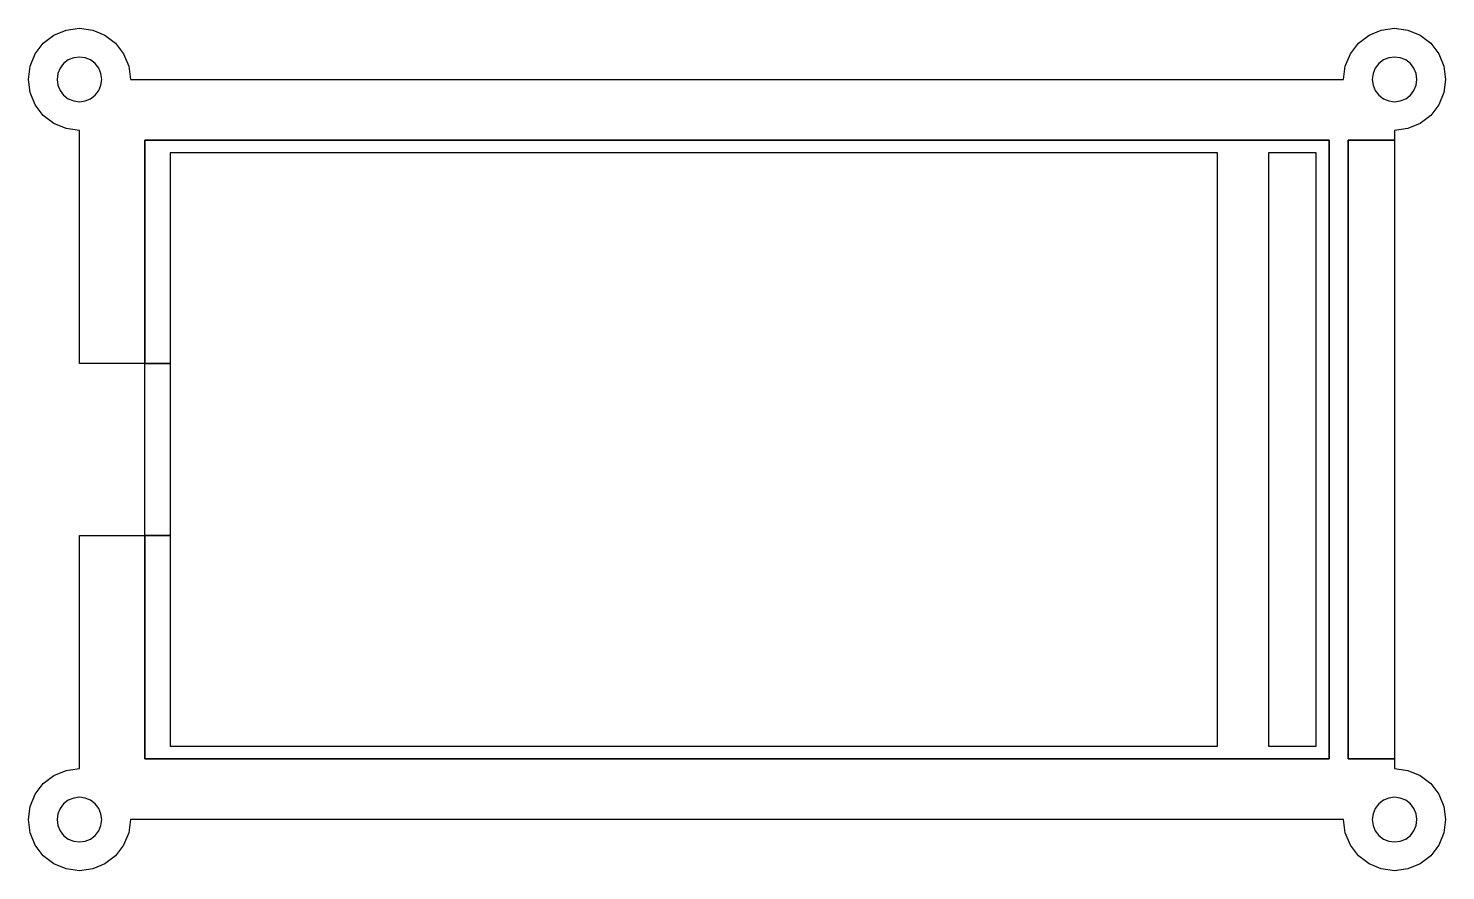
# Model space of a CAD drawing. Header units: metres. Extents: x -4 to 107, y -4 to 62.
import ezdxf

# ---------------------------------------------------------------- set-up
doc = ezdxf.new("R2010")
doc.units = ezdxf.units.M

msp = doc.modelspace()

# ---------------------------------------------------------------- linework, layer by layer
at = {"layer": 'Layer0'}
for points in [[(103, 54, 0), (103, 53.25, 0), (99.37, 53.25, 0), (99.37, 4.75, 0), (103, 4.75, 0), (103, 4, 0), (104.04, 3.86, 0), (105, 3.46, 0), (105.83, 2.83, 0), (106.46, 2, 0), (106.86, 1.04, 0), (107, 0, 0), (106.86, -1.04, 0), (106.46, -2, 0), (105.83, -2.83, 0), (105, -3.46, 0), (104.04, -3.86, 0), (103, -4, 0), (101.96, -3.86, 0), (101, -3.46, 0), (100.17, -2.83, 0), (99.54, -2, 0), (99.14, -1.04, 0), (99, 0, 0), (4, 0, 0), (3.86, -1.04, 0), (3.46, -2, 0), (2.83, -2.83, 0), (2, -3.46, 0), (1.04, -3.86, 0), (0, -4, 0), (-1.04, -3.86, 0), (-2, -3.46, 0), (-2.83, -2.83, 0), (-3.46, -2, 0), (-3.86, -1.04, 0), (-4, 0, 0), (-3.86, 1.04, 0), (-3.46, 2, 0), (-2.83, 2.83, 0), (-2, 3.46, 0), (-1.04, 3.86, 0), (0, 4, 0), (0, 22.25, 0), (5.12, 22.25, 0), (5.12, 4.75, 0), (97.87, 4.75, 0), (97.87, 53.25, 0), (5.12, 53.25, 0), (5.12, 35.75, 0), (0, 35.75, 0), (0, 54, 0), (-1.04, 54.14, 0), (-2, 54.54, 0), (-2.83, 55.17, 0), (-3.46, 56, 0), (-3.86, 56.96, 0), (-4, 58, 0), (-3.86, 59.04, 0), (-3.46, 60, 0), (-2.83, 60.83, 0), (-2, 61.46, 0), (-1.04, 61.86, 0), (0, 62, 0), (1.04, 61.86, 0), (2, 61.46, 0), (2.83, 60.83, 0), (3.46, 60, 0), (3.86, 59.04, 0), (4, 58, 0), (99, 58, 0), (99.14, 59.04, 0), (99.54, 60, 0), (100.17, 60.83, 0), (101, 61.46, 0), (101.96, 61.86, 0), (103, 62, 0), (104.04, 61.86, 0), (105, 61.46, 0), (105.83, 60.83, 0), (106.46, 60, 0), (106.86, 59.04, 0), (107, 58, 0), (106.86, 56.96, 0), (106.46, 56, 0), (105.83, 55.17, 0), (105, 54.54, 0), (104.04, 54.14, 0), (103, 54, 0)], [(-0.45, 56.31, 0), (0, 56.25, 0), (0.45, 56.31, 0), (0.87, 56.48, 0), (1.24, 56.76, 0), (1.52, 57.12, 0), (1.69, 57.55, 0), (1.75, 58, 0), (1.69, 58.45, 0), (1.52, 58.87, 0), (1.24, 59.24, 0), (0.87, 59.52, 0), (0.45, 59.69, 0), (0, 59.75, 0), (-0.45, 59.69, 0), (-0.88, 59.52, 0), (-1.24, 59.24, 0), (-1.52, 58.87, 0), (-1.69, 58.45, 0), (-1.75, 58, 0), (-1.69, 57.55, 0), (-1.52, 57.12, 0), (-1.24, 56.76, 0), (-0.88, 56.48, 0), (-0.45, 56.31, 0)], [(101.31, 58.45, 0), (101.25, 58, 0), (101.31, 57.55, 0), (101.48, 57.12, 0), (101.76, 56.76, 0), (102.12, 56.48, 0), (102.55, 56.31, 0), (103, 56.25, 0), (103.45, 56.31, 0), (103.88, 56.48, 0), (104.24, 56.76, 0), (104.52, 57.12, 0), (104.69, 57.55, 0), (104.75, 58, 0), (104.69, 58.45, 0), (104.52, 58.87, 0), (104.24, 59.24, 0), (103.88, 59.52, 0), (103.45, 59.69, 0), (103, 59.75, 0), (102.55, 59.69, 0), (102.12, 59.52, 0), (101.76, 59.24, 0), (101.48, 58.87, 0), (101.31, 58.45, 0)], [(5.12, 35.75, 0), (5.12, 53.25, 0), (97.87, 53.25, 0), (97.87, 4.75, 0), (5.12, 4.75, 0), (5.12, 22.25, 0), (7.12, 22.25, 0), (7.12, 5.75, 0), (89.12, 5.75, 0), (89.12, 52.25, 0), (7.12, 52.25, 0), (7.12, 35.75, 0), (5.12, 35.75, 0)], [(96.87, 52.25, 0), (93.12, 52.25, 0), (93.12, 5.75, 0), (96.87, 5.75, 0), (96.87, 52.25, 0)], [(103, 53.25, 0), (103, 4.75, 0), (99.37, 4.75, 0), (99.37, 53.25, 0), (103, 53.25, 0)], [(7.12, 35.75, 0), (7.12, 22.25, 0), (5.12, 22.25, 0), (5.12, 35.75, 0), (7.12, 35.75, 0)], [(1.69, -0.45, 0), (1.75, 0, 0), (1.69, 0.45, 0), (1.52, 0.87, 0), (1.24, 1.24, 0), (0.87, 1.52, 0), (0.45, 1.69, 0), (0, 1.75, 0), (-0.45, 1.69, 0), (-0.88, 1.52, 0), (-1.24, 1.24, 0), (-1.52, 0.87, 0), (-1.69, 0.45, 0), (-1.75, 0, 0), (-1.69, -0.45, 0), (-1.52, -0.88, 0), (-1.24, -1.24, 0), (-0.88, -1.52, 0), (-0.45, -1.69, 0), (0, -1.75, 0), (0.45, -1.69, 0), (0.87, -1.52, 0), (1.24, -1.24, 0), (1.52, -0.88, 0), (1.69, -0.45, 0)], [(103.45, 1.69, 0), (103, 1.75, 0), (102.55, 1.69, 0), (102.12, 1.52, 0), (101.76, 1.24, 0), (101.48, 0.87, 0), (101.31, 0.45, 0), (101.25, 0, 0), (101.31, -0.45, 0), (101.48, -0.88, 0), (101.76, -1.24, 0), (102.12, -1.52, 0), (102.55, -1.69, 0), (103, -1.75, 0), (103.45, -1.69, 0), (103.88, -1.52, 0), (104.24, -1.24, 0), (104.52, -0.88, 0), (104.69, -0.45, 0), (104.75, 0, 0), (104.69, 0.45, 0), (104.52, 0.87, 0), (104.24, 1.24, 0), (103.88, 1.52, 0), (103.45, 1.69, 0)]]:
    msp.add_polyline3d(points, dxfattribs=at)

doc.saveas('drawing.dxf')
